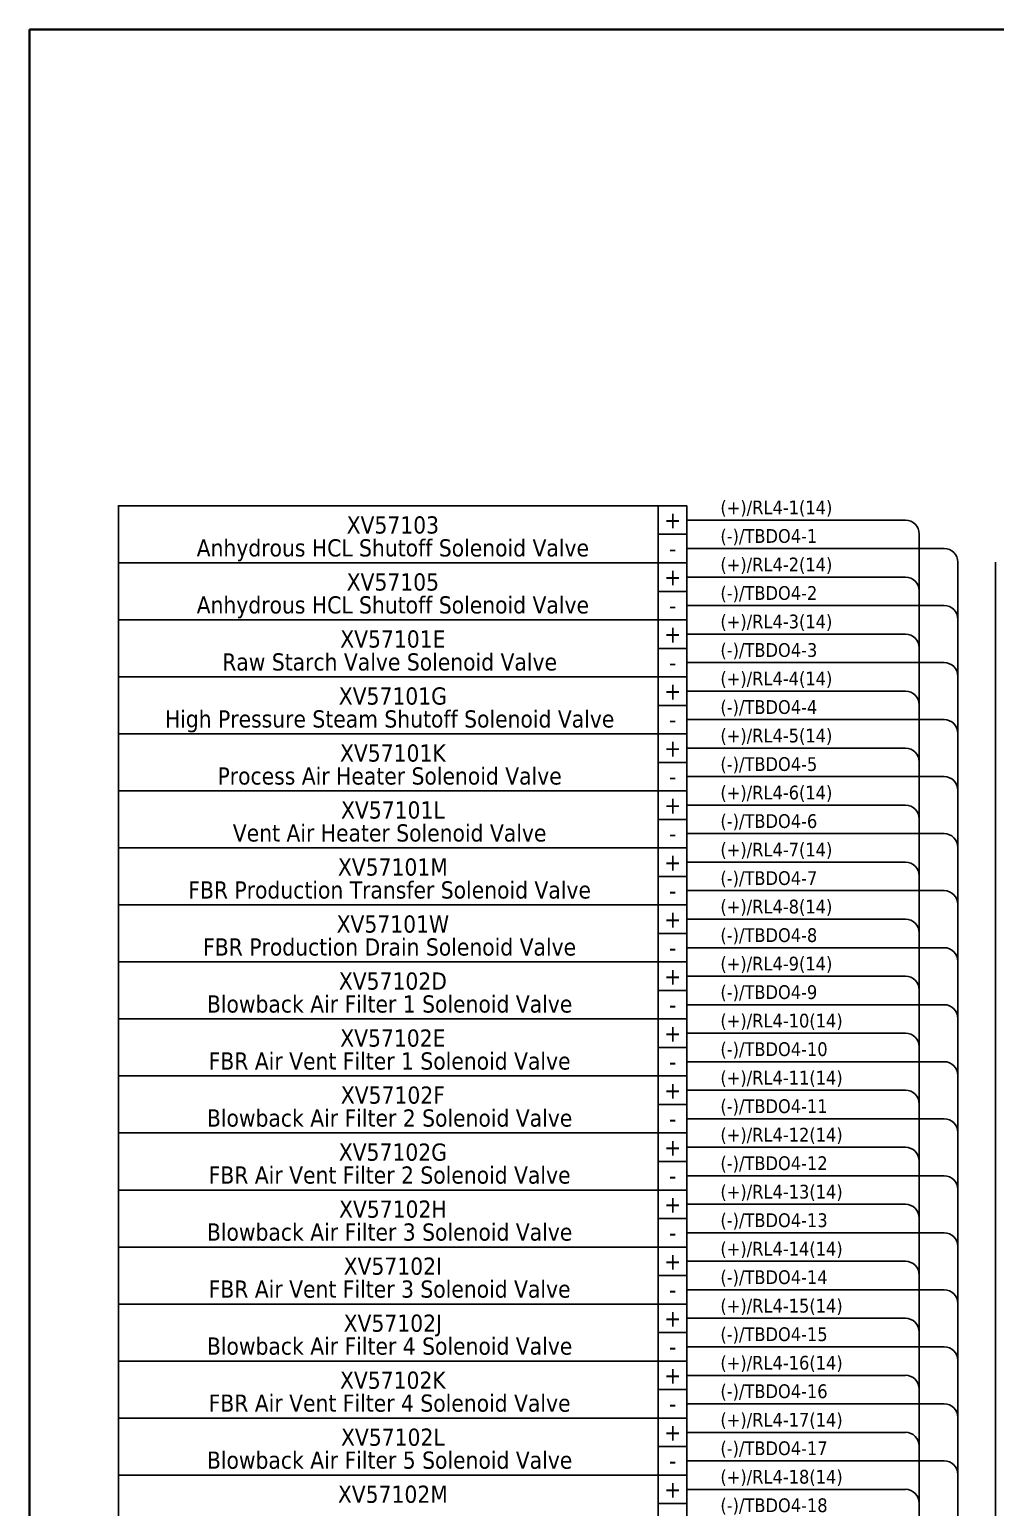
# Model space of a CAD drawing. Header units: millimetres. Extents: x 0 to 1792788, y -13 to 262234.
# Drawn here: x 1243347 to 1264731, y 35938 to 68674 of the extents above; entities that cross this region are included whole.
import ezdxf
from ezdxf.enums import TextEntityAlignment as Align

# ---------------------------------------------------------------- set-up
doc = ezdxf.new("R2010")
doc.units = ezdxf.units.MM
doc.layers.add('HELPPOINT', color=7, linetype='Continuous', lineweight=25)
doc.layers.add('power', color=7, linetype='Continuous', lineweight=25)
doc.styles.add('Tahoma', font='')
doc.styles.get('Tahoma').set_extended_font_data('Tahoma')

# ---------------------------------------------------------------- blocks, each defined once
blk = doc.blocks.new('TPA')
at = {"layer": 'HELPPOINT', "color": 4, "lineweight": 35, "ltscale": 25.4}
for p, q in [((14292753, 12749437), (14292753, 12827491)), ((14292753, 12827491), (14405128, 12827491)), ((14292753, 12749437), (14292753, 12827491)), ((14292753, 12827491), (14405128, 12827491))]:
    blk.add_line(p, q, dxfattribs=at)

msp = doc.modelspace()

# ---------------------------------------------------------------- linework, layer by layer
at = {"color": 4, "ltscale": 25.4}
for p, q in [((1262740, 57809), (1257897, 57809)), ((1263045, 57504), (1263045, 9499)), ((1262740, 56546), (1257897, 56546)), ((1262740, 55283), (1257897, 55283)), ((1262740, 54020), (1257897, 54020)), ((1262740, 52757), (1257897, 52757)), ((1262740, 51494), (1257897, 51494)), ((1262740, 50231), (1257897, 50231)), ((1262740, 48968), (1257897, 48968)), ((1262740, 47705), (1257897, 47705)), ((1262740, 46442), (1257897, 46442)), ((1262740, 45179), (1257897, 45179)), ((1262740, 43916), (1257897, 43916)), ((1262740, 42653), (1257897, 42653)), ((1262740, 41390), (1257897, 41390)), ((1262740, 40127), (1257897, 40127)), ((1262740, 38864), (1257897, 38864)), ((1262740, 37601), (1257897, 37601)), ((1262740, 36338), (1257897, 36338))]:
    msp.add_line(p, q, dxfattribs=at)
at = {"color": 7, "ltscale": 25.4}
for p, q in [((1263596, 57178), (1257897, 57178)), ((1263900, 56873), (1263900, 16916)), ((1264731, 56873), (1264731, 16916)), ((1263596, 55915), (1257897, 55915)), ((1263596, 54652), (1257897, 54652)), ((1263596, 53389), (1257897, 53389)), ((1263596, 52126), (1257897, 52126)), ((1263596, 50863), (1257897, 50863)), ((1263596, 49600), (1257897, 49600)), ((1263596, 48337), (1257897, 48337)), ((1263596, 47074), (1257897, 47074)), ((1263596, 45811), (1257897, 45811)), ((1263596, 44548), (1257897, 44548)), ((1263596, 43285), (1257897, 43285)), ((1263596, 42022), (1257897, 42022)), ((1263596, 40759), (1257897, 40759)), ((1263596, 39496), (1257897, 39496)), ((1263596, 38233), (1257897, 38233)), ((1263596, 36970), (1257897, 36970))]:
    msp.add_line(p, q, dxfattribs=at)
at = {"color": 2, "ltscale": 25.4}
for points in [[(1245316, 56862), (1257897, 56862), (1257897, 58125), (1245316, 58125)], [(1245316, 55599), (1257897, 55599), (1257897, 56862), (1245316, 56862)], [(1245316, 54336), (1257897, 54336), (1257897, 55599), (1245316, 55599)], [(1245316, 53073), (1257897, 53073), (1257897, 54336), (1245316, 54336)], [(1245316, 51810), (1257897, 51810), (1257897, 53073), (1245316, 53073)], [(1245316, 50547), (1257897, 50547), (1257897, 51810), (1245316, 51810)], [(1245316, 49284), (1257897, 49284), (1257897, 50547), (1245316, 50547)], [(1245316, 49284), (1257897, 49284), (1257897, 50547), (1245316, 50547)], [(1245316, 48021), (1257897, 48021), (1257897, 49284), (1245316, 49284)], [(1245316, 46758), (1257897, 46758), (1257897, 48021), (1245316, 48021)], [(1245316, 45495), (1257897, 45495), (1257897, 46758), (1245316, 46758)], [(1245316, 44232), (1257897, 44232), (1257897, 45495), (1245316, 45495)], [(1245316, 42969), (1257897, 42969), (1257897, 44232), (1245316, 44232)], [(1245316, 41706), (1257897, 41706), (1257897, 42969), (1245316, 42969)], [(1245316, 40443), (1257897, 40443), (1257897, 41706), (1245316, 41706)], [(1245316, 39180), (1257897, 39180), (1257897, 40443), (1245316, 40443)], [(1245316, 37917), (1257897, 37917), (1257897, 39180), (1245316, 39180)], [(1245316, 36654), (1257897, 36654), (1257897, 37917), (1245316, 37917)], [(1245316, 35391), (1257897, 35391), (1257897, 36654), (1245316, 36654)]]:
    msp.add_lwpolyline(points, close=True, dxfattribs=at)
at = {"color": 1, "ltscale": 25.4}
for points in [[(1257266, 57493), (1257897, 57493), (1257897, 58125), (1257266, 58125)], [(1257266, 56230), (1257897, 56230), (1257897, 56862), (1257266, 56862)], [(1257266, 54967), (1257897, 54967), (1257897, 55599), (1257266, 55599)], [(1257266, 53704), (1257897, 53704), (1257897, 54336), (1257266, 54336)], [(1257266, 52441), (1257897, 52441), (1257897, 53073), (1257266, 53073)], [(1257266, 51178), (1257897, 51178), (1257897, 51810), (1257266, 51810)], [(1257266, 49915), (1257897, 49915), (1257897, 50547), (1257266, 50547)], [(1257266, 48652), (1257897, 48652), (1257897, 49284), (1257266, 49284)], [(1257266, 47389), (1257897, 47389), (1257897, 48021), (1257266, 48021)], [(1257266, 46126), (1257897, 46126), (1257897, 46758), (1257266, 46758)], [(1257266, 44864), (1257897, 44864), (1257897, 45495), (1257266, 45495)], [(1257266, 43601), (1257897, 43601), (1257897, 44232), (1257266, 44232)], [(1257266, 42338), (1257897, 42338), (1257897, 42969), (1257266, 42969)], [(1257266, 41075), (1257897, 41075), (1257897, 41706), (1257266, 41706)], [(1257266, 39812), (1257897, 39812), (1257897, 40443), (1257266, 40443)], [(1257266, 38549), (1257897, 38549), (1257897, 39180), (1257266, 39180)], [(1257266, 37286), (1257897, 37286), (1257897, 37917), (1257266, 37917)], [(1257266, 36023), (1257897, 36023), (1257897, 36654), (1257266, 36654)]]:
    msp.add_lwpolyline(points, close=True, dxfattribs=at)
at = {"color": 7, "ltscale": 25.4}
for points in [[(1257266, 56862), (1257897, 56862), (1257897, 57493), (1257266, 57493)], [(1257266, 55599), (1257897, 55599), (1257897, 56230), (1257266, 56230)], [(1257266, 54336), (1257897, 54336), (1257897, 54967), (1257266, 54967)], [(1257266, 53073), (1257897, 53073), (1257897, 53704), (1257266, 53704)], [(1257266, 51810), (1257897, 51810), (1257897, 52441), (1257266, 52441)], [(1257266, 50547), (1257897, 50547), (1257897, 51178), (1257266, 51178)], [(1257266, 49284), (1257897, 49284), (1257897, 49915), (1257266, 49915)], [(1257266, 48021), (1257897, 48021), (1257897, 48652), (1257266, 48652)], [(1257266, 46758), (1257897, 46758), (1257897, 47389), (1257266, 47389)], [(1257266, 45495), (1257897, 45495), (1257897, 46126), (1257266, 46126)], [(1257266, 44232), (1257897, 44232), (1257897, 44864), (1257266, 44864)], [(1257266, 42969), (1257897, 42969), (1257897, 43601), (1257266, 43601)], [(1257266, 41706), (1257897, 41706), (1257897, 42338), (1257266, 42338)], [(1257266, 40443), (1257897, 40443), (1257897, 41075), (1257266, 41075)], [(1257266, 39180), (1257897, 39180), (1257897, 39812), (1257266, 39812)], [(1257266, 37917), (1257897, 37917), (1257897, 38549), (1257266, 38549)], [(1257266, 36654), (1257897, 36654), (1257897, 37286), (1257266, 37286)], [(1257266, 35391), (1257897, 35391), (1257897, 36023), (1257266, 36023)]]:
    msp.add_lwpolyline(points, close=True, dxfattribs=at)
at = {"color": 4, "ltscale": 25.4}
for centre in [(1262740, 57504), (1262740, 56241), (1262740, 54978), (1262740, 53715), (1262740, 52452), (1262740, 51189), (1262740, 49926), (1262740, 48663), (1262740, 47400), (1262740, 46137), (1262740, 44874), (1262740, 43611), (1262740, 42348), (1262740, 41086), (1262740, 39823), (1262740, 38560), (1262740, 37297), (1262740, 36034)]:
    msp.add_arc(centre, 305, 0, 90, dxfattribs=at)
at = {"color": 7, "ltscale": 25.4}
for centre in [(1263596, 56873), (1263596, 55610), (1263596, 54347), (1263596, 53084), (1263596, 51821), (1263596, 50558), (1263596, 49295), (1263596, 48032), (1263596, 46769), (1263596, 45506), (1263596, 44243), (1263596, 42980), (1263596, 41717), (1263596, 40454), (1263596, 39191), (1263596, 37928), (1263596, 36665)]:
    msp.add_arc(centre, 305, 0, 90, dxfattribs=at)

# ---------------------------------------------------------------- block references
at = {"xscale": 0.8800000000046566, "yscale": 0.8800000000046566, "zscale": 0.8800000000046566}
msp.add_blockref('TPA', (-11334276, -11219518), dxfattribs=at)

# ---------------------------------------------------------------- texts
at = {"color": 4, "style": 'Tahoma'}
for s, p in [('(+)/RL4-1(14)', (1258642, 57936)), ('(+)/RL4-2(14)', (1258642, 56673)), ('(+)/RL4-3(14)', (1258642, 55410)), ('(+)/RL4-4(14)', (1258642, 54147)), ('(+)/RL4-5(14)', (1258642, 52884)), ('(+)/RL4-6(14)', (1258642, 51621)), ('(+)/RL4-7(14)', (1258642, 50358)), ('(+)/RL4-8(14)', (1258642, 49095)), ('(+)/RL4-9(14)', (1258642, 47832)), ('(+)/RL4-10(14)', (1258642, 46569)), ('(+)/RL4-11(14)', (1258642, 45306)), ('(+)/RL4-12(14)', (1258642, 44043)), ('(+)/RL4-13(14)', (1258642, 42780)), ('(+)/RL4-14(14)', (1258642, 41517)), ('(+)/RL4-15(14)', (1258642, 40254)), ('(+)/RL4-16(14)', (1258642, 38991)), ('(+)/RL4-17(14)', (1258642, 37728)), ('(+)/RL4-18(14)', (1258642, 36465))]:
    msp.add_text(s, height=304.8, dxfattribs=at).set_placement(p)
for s, p in [('XV57103', (1251390, 57701)), ('Anhydrous HCL Shutoff Solenoid Valve', (1251390, 57193)), ('XV57105', (1251390, 56438)), ('Anhydrous HCL Shutoff Solenoid Valve', (1251390, 55930)), ('XV57101E', (1251390, 55175)), ('Raw Starch Valve Solenoid Valve ', (1251390, 54667)), ('XV57101G', (1251390, 53912)), ('High Pressure Steam Shutoff Solenoid Valve ', (1251390, 53404)), ('XV57101K', (1251390, 52649)), ('Process Air Heater Solenoid Valve ', (1251390, 52141)), ('XV57101L', (1251390, 51387)), ('Vent Air Heater Solenoid Valve ', (1251390, 50879)), ('XV57101M', (1251390, 50124)), ('FBR Production Transfer Solenoid Valve ', (1251390, 49616)), ('XV57101W', (1251390, 48861)), ('FBR Production Drain Solenoid Valve ', (1251390, 48353)), ('XV57102D', (1251390, 47598)), ('Blowback Air Filter 1 Solenoid Valve ', (1251390, 47090)), ('XV57102E', (1251390, 46335)), ('FBR Air Vent Filter 1 Solenoid Valve ', (1251390, 45827)), ('XV57102F', (1251390, 45072)), ('Blowback Air Filter 2 Solenoid Valve ', (1251390, 44564)), ('XV57102G', (1251390, 43809)), ('FBR Air Vent Filter 2 Solenoid Valve ', (1251390, 43301)), ('XV57102H', (1251390, 42546)), ('Blowback Air Filter 3 Solenoid Valve ', (1251390, 42038)), ('XV57102I', (1251390, 41283)), ('FBR Air Vent Filter 3 Solenoid Valve ', (1251390, 40775)), ('XV57102J', (1251390, 40020)), ('Blowback Air Filter 4 Solenoid Valve ', (1251390, 39512)), ('XV57102K', (1251390, 38757)), ('FBR Air Vent Filter 4 Solenoid Valve ', (1251390, 38249)), ('XV57102L', (1251390, 37494)), ('Blowback Air Filter 5 Solenoid Valve ', (1251390, 36986)), ('XV57102M', (1251390, 36231))]:
    msp.add_text(s, height=381, dxfattribs=at).set_placement(p, align=Align.MIDDLE_CENTER)
at = {"color": 7, "style": 'Tahoma'}
for s, p in [('(-)/TBDO4-1', (1258642, 57304)), ('(-)/TBDO4-2', (1258642, 56041)), ('(-)/TBDO4-3', (1258642, 54778)), ('(-)/TBDO4-4', (1258642, 53515)), ('(-)/TBDO4-5', (1258642, 52252)), ('(-)/TBDO4-6', (1258642, 50989)), ('(-)/TBDO4-7', (1258642, 49726)), ('(-)/TBDO4-8', (1258642, 48463)), ('(-)/TBDO4-9', (1258642, 47200)), ('(-)/TBDO4-10', (1258642, 45937)), ('(-)/TBDO4-11', (1258642, 44674)), ('(-)/TBDO4-12', (1258642, 43411)), ('(-)/TBDO4-13', (1258642, 42148)), ('(-)/TBDO4-14', (1258642, 40886)), ('(-)/TBDO4-15', (1258642, 39623)), ('(-)/TBDO4-16', (1258642, 38360)), ('(-)/TBDO4-17', (1258642, 37097)), ('(-)/TBDO4-18', (1258642, 35834))]:
    msp.add_text(s, height=304.8, dxfattribs=at).set_placement(p)
at = {"layer": 'power', "color": 1, "style": 'Tahoma'}
for p in [(1257588, 57813), (1257588, 56550), (1257588, 55287), (1257588, 54024), (1257588, 52761), (1257588, 51498), (1257588, 50235), (1257588, 48972), (1257588, 47709), (1257588, 46446), (1257588, 45183), (1257588, 43920), (1257588, 42657), (1257588, 41394), (1257588, 40131), (1257588, 38868), (1257588, 37605), (1257588, 36342)]:
    msp.add_text('+', height=381, dxfattribs=at).set_placement(p, align=Align.MIDDLE_CENTER)
at = {"layer": 'power', "color": 7, "style": 'Tahoma'}
for p in [(1257588, 57183), (1257588, 55920), (1257588, 54657), (1257588, 53394), (1257588, 52131), (1257588, 50868), (1257588, 49605), (1257588, 48342), (1257588, 47079), (1257588, 45816), (1257588, 44553), (1257588, 43290), (1257588, 42027), (1257588, 40764), (1257588, 39501), (1257588, 38238), (1257588, 36975)]:
    msp.add_text('-', height=381, dxfattribs=at).set_placement(p, align=Align.MIDDLE_CENTER)

doc.saveas('drawing.dxf')
